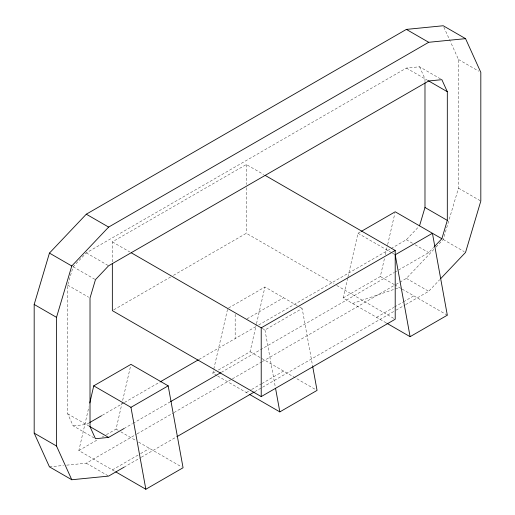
<?xml version="1.0" encoding="UTF-8"?>
<svg xmlns="http://www.w3.org/2000/svg" width="515" height="515" viewBox="0 0 515 515"><rect width="100%" height="100%" fill="white"/><g stroke="black" fill="none" stroke-linecap="round" stroke-linejoin="round"><path stroke-width="0.39" stroke-dasharray="2.58 1.93" d="M114.394 471.096L78.847 450.574L88.895 406.902M106.418 434.654L116.068 429.085L130.598 365.92M216.937 375.583L212.837 373.214L227.727 308.491L264.942 287.003L298.719 306.496M218.354 370.027L250.058 351.726L256.335 324.431M256.515 323.652L264.942 287.003M386.173 322.873L343.106 298.005L347.767 277.727M347.947 276.948L357.989 233.282L360.751 231.686M343.106 298.005L380.321 276.516L384.628 257.803M385.342 254.68L387.499 245.327M387.679 244.541L394.851 213.352M94.11 437.937L73.136 425.828L67.684 413.783L67.684 285.11L73.136 266.77L86.295 252.878L406.374 68.077L419.532 66.776L441.188 79.278M436.07 247.058L443.222 239.514L458.485 188.155L458.485 59.483L450.368 41.541M391.104 248.545L406.374 239.726L418.985 226.413M394.612 272.306L428.705 252.62L433.643 247.412M395.938 284.435L406.374 278.409L433.875 249.382M405.743 304.558L428.705 291.297L439.707 279.69M112.347 261.865L112.347 241.876L246.337 164.517L263.725 174.559M113.738 309.837L170.665 276.967M173.439 275.364L246.337 233.282L333.99 283.887M247.026 318.837L283.553 297.747M89.069 422.918L86.295 424.527L73.136 425.828M102.273 415.302L123.812 402.865M124.501 402.466L159.283 382.381M198.97 359.47L255.981 326.555M258.717 324.978L390.409 248.945M262.187 328.383L264.942 329.973L302.163 308.491L312.611 365.985M78.847 450.574L97.457 439.829M102.285 437.042L103.663 436.244M212.837 373.214L215.592 371.624M123.935 428.577L132.284 423.761M132.979 423.356L169.86 402.067M221.347 372.339L393.917 272.705M66.692 465.148L86.295 463.204L136.391 434.28M137.087 433.875L173.272 412.985M173.967 412.586L231.724 379.24M232.42 378.84L261.646 361.968M262.341 361.562L395.243 284.834M112.347 469.912L139.913 453.992M140.608 453.593L149.562 448.423M246.337 392.552L251.069 389.816M251.745 389.43L261.221 383.958M261.897 383.566L283.553 371.064M376.6 317.343L393.833 307.397M394.522 306.998L402.794 302.221M403.483 301.829L413.822 295.855M123.935 467.26L140.634 457.616M141.329 457.217L176.117 437.126M254.751 391.735L395.308 310.584M396.003 310.178L405.048 304.957M352.595 303.483L399.415 287.537M49.446 466.854L63.557 465.457M458.485 59.483L478.783 71.205M406.374 68.077L428.705 80.971M458.485 188.155L480.817 201.05M443.222 239.514L464.202 251.623M406.374 239.726L412.464 243.241M415.174 244.805L428.705 252.62M357.989 233.282L391.767 252.781M392.456 253.174L395.211 254.77M406.374 278.409L428.705 291.297M380.321 276.516L393.962 284.389M394.644 284.782L401.475 288.728M402.157 289.121L447.316 315.193M336.771 285.497L395.211 319.236M299.408 306.895L302.163 308.491M112.347 241.876L129.761 251.932M86.295 252.878L108.626 265.772M250.058 351.726L315.682 389.617M73.136 266.77L94.786 279.272M67.684 285.11L88.664 297.219M217.62 375.976L249.067 394.13M116.068 429.085L118.122 430.27M120.851 431.847L135.896 440.531M138.625 442.108L181.692 466.97M67.684 413.783L90.016 426.671M86.295 463.204L107.95 475.706M443.872 27.186L450.039 40.82M419.532 66.776L424.984 78.821L424.984 82.04M264.942 329.973L275.248 386.688M246.337 164.517L246.337 184.505M246.337 187.705L246.337 233.282M235.168 314.35L235.168 338.574"/><path stroke-width="0.77" d="M89.79 403L93.736 385.844L130.958 364.356L168.173 385.844L183.063 467.762L145.842 489.25L115.766 471.882M123.935 467.26L108.626 476.098L71.778 479.748L49.446 466.854L34.183 433.121L34.183 304.449L49.446 253.09L86.295 214.195L406.374 29.4L443.222 25.75L465.554 38.644L480.817 72.377L480.817 201.05L465.554 252.401L440.808 278.525M71.778 479.748L56.515 446.016L56.515 317.343L71.778 265.985L108.626 227.089L428.705 42.294L465.554 38.644M419.532 225.834L424.984 207.494L424.984 82.844M434.19 246.833L441.864 238.728L447.316 220.388L447.316 91.715L441.864 79.671L428.705 80.971L108.626 265.772L95.468 279.658L90.016 298.005L90.016 426.671L95.468 438.722L108.626 437.415L123.935 428.577M361.44 231.293L395.211 211.794L441.864 238.728M89.764 422.519L101.577 415.702M159.978 381.982L198.269 359.876M131.158 252.736L261.221 327.83L395.211 250.47L395.211 319.236L261.221 396.589L112.347 310.635L112.347 263.461M93.736 385.844L130.958 407.333L168.173 385.844M170.555 401.661L220.652 372.738M176.819 436.726L254.056 392.134M249.749 394.529L279.832 411.891L317.053 390.402L312.753 366.777M410.101 336.681L447.316 315.193L432.426 233.282L395.211 254.77L410.101 336.681L386.855 323.266M406.374 29.4L428.705 42.294M428.371 80.778L447.316 91.715M424.984 207.494L447.316 220.388M265.116 175.364L395.211 250.47M86.295 214.195L108.626 227.089M49.446 253.09L71.778 265.985M34.183 304.449L56.515 317.343M89.674 426.478L108.626 437.415M34.183 433.121L56.515 446.016M275.538 388.265L279.832 411.891M130.958 407.333L145.842 489.25M261.221 327.83L261.221 396.589"/></g></svg>
